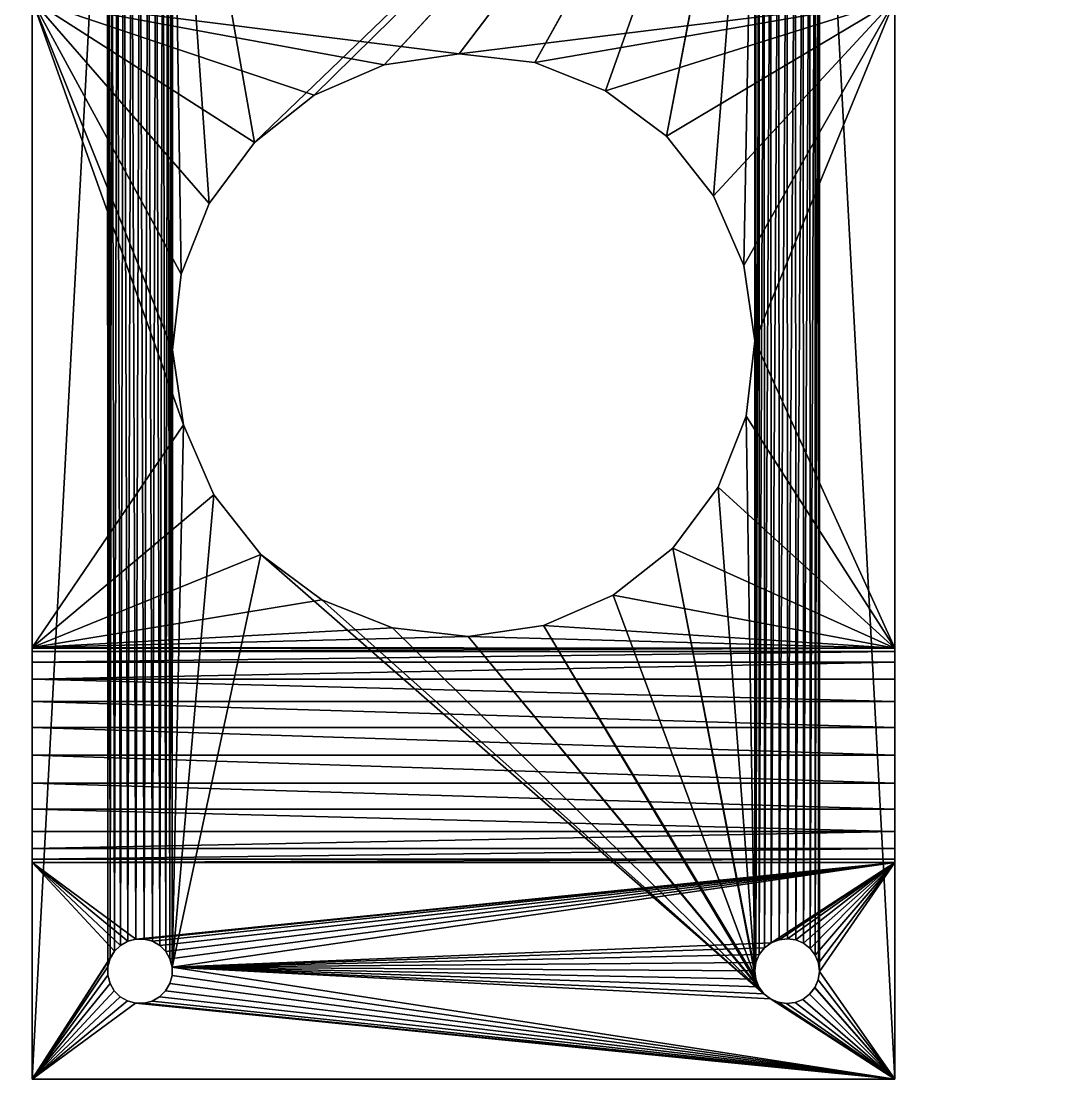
# Model space of a CAD drawing. Header units: metres. Extents: x 0 to 683, y 0 to 667.
# Drawn here: x 284.5 to 332.5, y 284.4 to 333.81 of the extents above; entities that cross this region are included whole.
import ezdxf

# ---------------------------------------------------------------- set-up
doc = ezdxf.new("R2010")
doc.units = ezdxf.units.M

msp = doc.modelspace()

# ---------------------------------------------------------------- meshes
at = {"layer": 'Dremel Support'}
mesh = msp.add_polyface(dxfattribs=at)
corners = [(288.551, 349.443, -10), (288.512, 289.61, -10), (288.5, 349.831, -10), (288.514, 290.002, -10), (288.616, 290.38, -10), (288.701, 349.081, -10), (288.814, 290.718, -10), (288.939, 348.771, -10), (289.092, 290.994, -10), (289.25, 348.532, -10), (289.432, 291.188, -10), (289.612, 348.383, -10), (289.81, 291.288, -10), (290, 348.331, -10), (290.202, 291.286, -10), (290.388, 348.383, -10), (290.58, 291.183, -10), (290.75, 348.532, -10), (290.918, 290.986, -10), (291.061, 348.771, -10), (291.194, 290.708, -10), (291.299, 349.081, -10), (291.388, 290.368, -10), (291.449, 349.443, -10), (291.488, 289.99, -10), (291.5, 349.831, -10), (318.5, 349.831, -10), (318.507, 319.006, -10), (317.994, 322.493, -10), (318.551, 349.443, -10), (318.5, 289.819, -10), (318.101, 315.506, -10), (318.556, 290.207, -10), (318.701, 349.081, -10), (318.711, 290.566, -10), (318.939, 348.771, -10), (318.953, 290.874, -10), (319.25, 348.532, -10), (319.267, 291.108, -10), (319.612, 348.383, -10), (319.63, 291.254, -10), (320, 348.331, -10), (320.019, 291.3, -10), (320.388, 348.383, -10), (320.407, 291.244, -10), (320.75, 348.532, -10), (320.766, 291.089, -10), (321.061, 348.771, -10), (321.074, 290.847, -10), (321.299, 349.081, -10), (321.308, 290.533, -10), (321.449, 349.443, -10), (321.454, 290.17, -10), (321.5, 349.831, -10), (321.5, 289.781, -10), (285, 354.831, -10), (285, 284.8, -10), (288.551, 350.22, -10), (288.701, 350.581, -10), (288.939, 350.892, -10), (289.25, 351.131, -10), (289.612, 351.28, -10), (290, 351.331, -10), (325, 354.831, -10), (290.388, 351.28, -10), (290.75, 351.131, -10), (291.061, 350.892, -10), (291.299, 350.581, -10), (291.449, 350.22, -10), (319.25, 351.131, -10), (318.939, 350.892, -10), (295.318, 328.199, -10), (293.216, 325.37, -10), (291.917, 322.094, -10), (291.51, 318.594, -10), (298.081, 330.387, -10), (301.316, 331.785, -10), (318.701, 350.581, -10), (304.802, 332.298, -10), (308.303, 331.892, -10), (318.551, 350.22, -10), (311.579, 330.593, -10), (314.408, 328.491, -10), (316.596, 325.728, -10), (319.612, 351.28, -10), (320, 351.331, -10), (320.388, 351.28, -10), (320.75, 351.131, -10), (321.061, 350.892, -10), (321.299, 350.581, -10), (321.449, 350.22, -10), (289.798, 288.314, -10), (325, 284.8, -10), (289.42, 288.416, -10), (289.082, 288.614, -10), (288.806, 288.892, -10), (288.612, 289.232, -10), (290.19, 288.312, -10), (290.568, 288.412, -10), (290.908, 288.606, -10), (291.186, 288.882, -10), (291.383, 289.22, -10), (291.486, 289.598, -10), (319.234, 288.511, -10), (318.926, 288.753, -10), (295.61, 309.109, -10), (293.422, 311.872, -10), (292.024, 315.107, -10), (298.438, 307.007, -10), (301.714, 305.708, -10), (305.215, 305.302, -10), (318.692, 289.067, -10), (308.702, 305.815, -10), (318.546, 289.43, -10), (311.937, 307.213, -10), (314.7, 309.401, -10), (316.802, 312.23, -10), (319.593, 288.356, -10), (319.981, 288.3, -10), (320.37, 288.346, -10), (320.733, 288.491, -10), (321.047, 288.726, -10), (321.289, 289.033, -10), (321.444, 289.393, -10)]
mesh.append_faces([[corners[k] for k in face] for face in [(0, 1, 2), (1, 0, 3), (3, 0, 4), (4, 5, 6), (6, 7, 8), (8, 9, 10), (10, 11, 12), (12, 13, 14), (14, 15, 16), (16, 17, 18), (18, 19, 20), (20, 21, 22), (22, 23, 24), (27, 30, 31), (30, 27, 32), (32, 33, 34), (34, 35, 36), (36, 37, 38), (38, 39, 40), (40, 41, 42), (42, 43, 44), (44, 45, 46), (46, 47, 48), (48, 49, 50), (50, 51, 52), (52, 53, 54), (55, 2, 56), (2, 55, 57), (57, 55, 58), (58, 55, 59), (59, 55, 60), (60, 55, 61), (61, 55, 62), (62, 63, 64), (64, 63, 65), (65, 63, 66), (66, 63, 67), (67, 63, 68), (68, 63, 25), (71, 70, 75), (75, 70, 76), (76, 77, 78), (78, 77, 79), (79, 80, 81), (81, 80, 82), (82, 26, 83), (83, 26, 28), (69, 63, 84), (84, 63, 85), (85, 63, 86), (86, 63, 87), (87, 63, 88), (88, 63, 89), (89, 63, 90), (90, 63, 53), (56, 91, 92), (91, 56, 93), (93, 56, 94), (94, 56, 95), (95, 56, 96), (96, 56, 1), (103, 24, 104), (105, 24, 106), (106, 24, 107), (107, 24, 74), (104, 110, 111), (111, 112, 113), (113, 115, 30), (92, 53, 63)]], dxfattribs={"vtx0": -1, "vtx1": -1})
mesh.append_faces([[corners[k] for k in face] for face in [(32, 27, 29), (25, 63, 69), (25, 70, 71), (1, 56, 2), (92, 24, 103), (104, 24, 105), (74, 24, 25), (92, 54, 53)]], dxfattribs={"vtx0": -1, "vtx1": -1, "vtx2": -1})
mesh.append_faces([[corners[k] for k in face] for face in [(4, 0, 5), (6, 5, 7), (8, 7, 9), (10, 9, 11), (12, 11, 13), (14, 13, 15), (16, 15, 17), (18, 17, 19), (20, 19, 21), (22, 21, 23), (24, 23, 25), (26, 27, 28), (27, 26, 29), (32, 29, 33), (34, 33, 35), (36, 35, 37), (38, 37, 39), (40, 39, 41), (42, 41, 43), (44, 43, 45), (46, 45, 47), (48, 47, 49), (50, 49, 51), (52, 51, 53), (62, 55, 63), (25, 69, 70), (25, 71, 72), (25, 72, 73), (25, 73, 74), (76, 70, 77), (79, 77, 80), (82, 80, 26), (92, 91, 97), (92, 97, 98), (92, 98, 99), (92, 99, 100), (92, 100, 101), (92, 101, 102), (92, 102, 24), (104, 105, 108), (104, 108, 109), (104, 109, 110), (111, 110, 112), (113, 112, 114), (113, 114, 115), (30, 115, 116), (30, 116, 31), (92, 103, 117), (92, 117, 118), (92, 118, 119), (92, 119, 120), (92, 120, 121), (92, 121, 122), (92, 122, 123), (92, 123, 54)]], dxfattribs={"vtx0": -1, "vtx2": -1})
mesh = msp.add_polyface(dxfattribs=at)
corners = [(285, 354.831, -10), (285, 341.094, -4.83), (285, 354.831, 0), (285, 339.8, -5), (285, 284.8, -10), (285, 342.3, -4.33), (285, 343.336, -3.536), (285, 344.13, -2.5), (285, 344.63, -1.294), (285, 344.8, 0), (285, 338.506, -4.83), (285, 337.3, -4.33), (285, 336.264, -3.536), (285, 335.47, -2.5), (285, 334.97, -1.294), (285, 334.8, 0), (285, 301.091, -4.829), (285, 302.293, -4.329), (285, 303.324, -3.534), (285, 304.113, -2.498), (285, 304.605, -1.292), (285, 304.8, 0), (285, 304.768, 0), (285, 299.8, -5), (285, 298.509, -4.829), (285, 297.307, -4.329), (285, 296.276, -3.534), (285, 295.487, -2.498), (285, 294.995, -1.292), (285, 294.832, 0), (285, 284.8, 0)]
mesh.append_faces([[corners[k] for k in face] for face in [(2, 8, 9), (21, 20, 22), (29, 4, 30)]], dxfattribs={"vtx0": -1})
mesh.append_faces([[corners[k] for k in face] for face in [(0, 1, 2), (1, 0, 3), (3, 4, 10), (10, 4, 11), (11, 4, 12), (12, 4, 13), (13, 4, 14), (14, 4, 15), (15, 20, 21), (16, 4, 23), (23, 4, 24), (24, 4, 25), (25, 4, 26), (26, 4, 27), (27, 4, 28), (28, 4, 29)]], dxfattribs={"vtx0": -1, "vtx1": -1})
mesh.append_faces([[corners[k] for k in face] for face in [(15, 4, 16)]], dxfattribs={"vtx0": -1, "vtx1": -1, "vtx2": -1})
mesh.append_faces([[corners[k] for k in face] for face in [(3, 0, 4), (2, 1, 5), (2, 5, 6), (2, 6, 7), (2, 7, 8), (15, 16, 17), (15, 17, 18), (15, 18, 19), (15, 19, 20)]], dxfattribs={"vtx0": -1, "vtx2": -1})
mesh = msp.add_polyface(dxfattribs=at)
corners = [(325, 354.831, -10), (325, 339.8, -5), (325, 284.8, -10), (325, 341.094, -4.83), (325, 354.831, 0), (325, 342.3, -4.33), (325, 343.336, -3.536), (325, 344.13, -2.5), (325, 344.63, -1.294), (325, 344.8, 0), (325, 338.506, -4.83), (325, 337.3, -4.33), (325, 336.264, -3.536), (325, 335.47, -2.5), (325, 334.97, -1.294), (325, 334.8, 0), (325, 301.091, -4.829), (325, 302.293, -4.329), (325, 303.324, -3.534), (325, 304.113, -2.498), (325, 304.605, -1.292), (325, 304.768, 0), (325, 299.8, -5), (325, 298.509, -4.829), (325, 297.307, -4.329), (325, 296.276, -3.534), (325, 295.487, -2.498), (325, 294.995, -1.292), (325, 294.832, 0), (325, 284.8, 0)]
mesh.append_faces([[corners[k] for k in face] for face in [(8, 4, 9), (20, 15, 21), (2, 28, 29)]], dxfattribs={"vtx0": -1})
mesh.append_faces([[corners[k] for k in face] for face in [(0, 1, 2), (1, 0, 3), (3, 4, 5), (5, 4, 6), (6, 4, 7), (7, 4, 8), (16, 15, 17), (17, 15, 18), (18, 15, 19), (19, 15, 20)]], dxfattribs={"vtx0": -1, "vtx1": -1})
mesh.append_faces([[corners[k] for k in face] for face in [(2, 15, 16)]], dxfattribs={"vtx0": -1, "vtx1": -1, "vtx2": -1})
mesh.append_faces([[corners[k] for k in face] for face in [(3, 0, 4), (2, 1, 10), (2, 10, 11), (2, 11, 12), (2, 12, 13), (2, 13, 14), (2, 14, 15), (2, 16, 22), (2, 22, 23), (2, 23, 24), (2, 24, 25), (2, 25, 26), (2, 26, 27), (2, 27, 28)]], dxfattribs={"vtx0": -1, "vtx2": -1})
mesh = msp.add_polyface(dxfattribs=at)
corners = [(325, 304.768, 0), (285, 304.8, 0), (285, 304.768, 0), (305.215, 305.302, 0), (301.714, 305.708, 0), (298.438, 307.007, 0), (295.61, 309.109, 0), (293.422, 311.872, 0), (292.024, 315.107, 0), (285, 334.8, 0), (291.51, 318.594, 0), (308.702, 305.815, 0), (311.937, 307.213, 0), (314.7, 309.401, 0), (316.802, 312.23, 0), (318.101, 315.506, 0), (318.507, 319.006, 0), (325, 334.8, 0), (304.802, 332.298, 0), (301.316, 331.785, 0), (298.081, 330.387, 0), (295.318, 328.199, 0), (293.216, 325.37, 0), (291.917, 322.094, 0), (308.303, 331.892, 0), (311.579, 330.593, 0), (314.408, 328.491, 0), (316.596, 325.728, 0), (317.994, 322.493, 0)]
mesh.append_faces([[corners[k] for k in face] for face in [(0, 1, 2)]], dxfattribs={"vtx0": -1})
mesh.append_faces([[corners[k] for k in face] for face in [(1, 8, 9), (3, 0, 11), (11, 0, 12), (12, 0, 13), (13, 0, 14), (14, 0, 15), (15, 0, 16), (9, 18, 17), (18, 9, 19), (19, 9, 20), (20, 9, 21), (21, 9, 22), (22, 9, 23), (23, 9, 10)]], dxfattribs={"vtx0": -1, "vtx1": -1})
mesh.append_faces([[corners[k] for k in face] for face in [(1, 0, 3)]], dxfattribs={"vtx0": -1, "vtx1": -1, "vtx2": -1})
mesh.append_faces([[corners[k] for k in face] for face in [(1, 3, 4), (1, 4, 5), (1, 5, 6), (1, 6, 7), (1, 7, 8), (9, 8, 10), (16, 0, 17), (17, 18, 24), (17, 24, 25), (17, 25, 26), (17, 26, 27), (17, 27, 28), (17, 28, 16)]], dxfattribs={"vtx0": -1, "vtx2": -1})
mesh = msp.add_polyface(dxfattribs=at)
corners = [(301.316, 331.785, 0), (304.802, 332.298, -10), (304.802, 332.298, 0), (301.316, 331.785, -10)]
mesh.append_faces([[corners[k] for k in face] for face in [(0, 1, 2), (1, 0, 3)]], dxfattribs={"vtx0": -1})
mesh = msp.add_polyface(dxfattribs=at)
corners = [(304.802, 332.298, -10), (308.303, 331.892, 0), (304.802, 332.298, 0), (308.303, 331.892, -10)]
mesh.append_faces([[corners[k] for k in face] for face in [(0, 1, 2), (1, 0, 3)]], dxfattribs={"vtx0": -1})
mesh = msp.add_polyface(dxfattribs=at)
corners = [(298.081, 330.387, 0), (301.316, 331.785, -10), (301.316, 331.785, 0), (298.081, 330.387, -10)]
mesh.append_faces([[corners[k] for k in face] for face in [(0, 1, 2), (1, 0, 3)]], dxfattribs={"vtx0": -1})
mesh = msp.add_polyface(dxfattribs=at)
corners = [(308.303, 331.892, -10), (311.579, 330.593, 0), (308.303, 331.892, 0), (311.579, 330.593, -10)]
mesh.append_faces([[corners[k] for k in face] for face in [(0, 1, 2), (1, 0, 3)]], dxfattribs={"vtx0": -1})
mesh = msp.add_polyface(dxfattribs=at)
corners = [(311.579, 330.593, -10), (314.408, 328.491, 0), (311.579, 330.593, 0), (314.408, 328.491, -10)]
mesh.append_faces([[corners[k] for k in face] for face in [(0, 1, 2), (1, 0, 3)]], dxfattribs={"vtx0": -1})
mesh = msp.add_polyface(dxfattribs=at)
corners = [(295.318, 328.199, 0), (298.081, 330.387, -10), (298.081, 330.387, 0), (295.318, 328.199, -10)]
mesh.append_faces([[corners[k] for k in face] for face in [(0, 1, 2), (1, 0, 3)]], dxfattribs={"vtx0": -1})
mesh = msp.add_polyface(dxfattribs=at)
corners = [(295.318, 328.199, 0), (293.216, 325.37, -10), (295.318, 328.199, -10), (293.216, 325.37, 0)]
mesh.append_faces([[corners[k] for k in face] for face in [(0, 1, 2), (1, 0, 3)]], dxfattribs={"vtx0": -1})
mesh = msp.add_polyface(dxfattribs=at)
corners = [(316.596, 325.728, -10), (314.408, 328.491, 0), (314.408, 328.491, -10), (316.596, 325.728, 0)]
mesh.append_faces([[corners[k] for k in face] for face in [(0, 1, 2), (1, 0, 3)]], dxfattribs={"vtx0": -1})
mesh = msp.add_polyface(dxfattribs=at)
corners = [(317.994, 322.493, -10), (316.596, 325.728, 0), (316.596, 325.728, -10), (317.994, 322.493, 0)]
mesh.append_faces([[corners[k] for k in face] for face in [(0, 1, 2), (1, 0, 3)]], dxfattribs={"vtx0": -1})
mesh = msp.add_polyface(dxfattribs=at)
corners = [(293.216, 325.37, 0), (291.917, 322.094, -10), (293.216, 325.37, -10), (291.917, 322.094, 0)]
mesh.append_faces([[corners[k] for k in face] for face in [(0, 1, 2), (1, 0, 3)]], dxfattribs={"vtx0": -1})
mesh = msp.add_polyface(dxfattribs=at)
corners = [(318.507, 319.006, -10), (317.994, 322.493, 0), (317.994, 322.493, -10), (318.507, 319.006, 0)]
mesh.append_faces([[corners[k] for k in face] for face in [(0, 1, 2), (1, 0, 3)]], dxfattribs={"vtx0": -1})
mesh = msp.add_polyface(dxfattribs=at)
corners = [(291.917, 322.094, 0), (291.51, 318.594, -10), (291.917, 322.094, -10), (291.51, 318.594, 0)]
mesh.append_faces([[corners[k] for k in face] for face in [(0, 1, 2), (1, 0, 3)]], dxfattribs={"vtx0": -1})
mesh = msp.add_polyface(dxfattribs=at)
corners = [(318.101, 315.506, -10), (318.507, 319.006, 0), (318.507, 319.006, -10), (318.101, 315.506, 0)]
mesh.append_faces([[corners[k] for k in face] for face in [(0, 1, 2), (1, 0, 3)]], dxfattribs={"vtx0": -1})
mesh = msp.add_polyface(dxfattribs=at)
corners = [(291.51, 318.594, 0), (292.024, 315.107, -10), (291.51, 318.594, -10), (292.024, 315.107, 0)]
mesh.append_faces([[corners[k] for k in face] for face in [(0, 1, 2), (1, 0, 3)]], dxfattribs={"vtx0": -1})
mesh = msp.add_polyface(dxfattribs=at)
corners = [(316.802, 312.23, -10), (318.101, 315.506, 0), (318.101, 315.506, -10), (316.802, 312.23, 0)]
mesh.append_faces([[corners[k] for k in face] for face in [(0, 1, 2), (1, 0, 3)]], dxfattribs={"vtx0": -1})
mesh = msp.add_polyface(dxfattribs=at)
corners = [(292.024, 315.107, 0), (293.422, 311.872, -10), (292.024, 315.107, -10), (293.422, 311.872, 0)]
mesh.append_faces([[corners[k] for k in face] for face in [(0, 1, 2), (1, 0, 3)]], dxfattribs={"vtx0": -1})
mesh = msp.add_polyface(dxfattribs=at)
corners = [(293.422, 311.872, 0), (295.61, 309.109, -10), (293.422, 311.872, -10), (295.61, 309.109, 0)]
mesh.append_faces([[corners[k] for k in face] for face in [(0, 1, 2), (1, 0, 3)]], dxfattribs={"vtx0": -1})
mesh = msp.add_polyface(dxfattribs=at)
corners = [(314.7, 309.401, -10), (316.802, 312.23, 0), (316.802, 312.23, -10), (314.7, 309.401, 0)]
mesh.append_faces([[corners[k] for k in face] for face in [(0, 1, 2), (1, 0, 3)]], dxfattribs={"vtx0": -1})
mesh = msp.add_polyface(dxfattribs=at)
corners = [(314.7, 309.401, -10), (311.937, 307.213, 0), (314.7, 309.401, 0), (311.937, 307.213, -10)]
mesh.append_faces([[corners[k] for k in face] for face in [(0, 1, 2), (1, 0, 3)]], dxfattribs={"vtx0": -1})
mesh = msp.add_polyface(dxfattribs=at)
corners = [(298.438, 307.007, 0), (295.61, 309.109, -10), (295.61, 309.109, 0), (298.438, 307.007, -10)]
mesh.append_faces([[corners[k] for k in face] for face in [(0, 1, 2), (1, 0, 3)]], dxfattribs={"vtx0": -1})
mesh = msp.add_polyface(dxfattribs=at)
corners = [(301.714, 305.708, 0), (298.438, 307.007, -10), (298.438, 307.007, 0), (301.714, 305.708, -10)]
mesh.append_faces([[corners[k] for k in face] for face in [(0, 1, 2), (1, 0, 3)]], dxfattribs={"vtx0": -1})
mesh = msp.add_polyface(dxfattribs=at)
corners = [(311.937, 307.213, -10), (308.702, 305.815, 0), (311.937, 307.213, 0), (308.702, 305.815, -10)]
mesh.append_faces([[corners[k] for k in face] for face in [(0, 1, 2), (1, 0, 3)]], dxfattribs={"vtx0": -1})
mesh = msp.add_polyface(dxfattribs=at)
corners = [(305.215, 305.302, 0), (301.714, 305.708, -10), (301.714, 305.708, 0), (305.215, 305.302, -10)]
mesh.append_faces([[corners[k] for k in face] for face in [(0, 1, 2), (1, 0, 3)]], dxfattribs={"vtx0": -1})
mesh = msp.add_polyface(dxfattribs=at)
corners = [(308.702, 305.815, -10), (305.215, 305.302, 0), (308.702, 305.815, 0), (305.215, 305.302, -10)]
mesh.append_faces([[corners[k] for k in face] for face in [(0, 1, 2), (1, 0, 3)]], dxfattribs={"vtx0": -1})
mesh = msp.add_polyface(dxfattribs=at)
corners = [(285, 304.605, -1.292), (325, 304.768, 0), (285, 304.768, 0), (325, 304.605, -1.292)]
mesh.append_faces([[corners[k] for k in face] for face in [(0, 1, 2), (1, 0, 3)]], dxfattribs={"vtx0": -1})
mesh = msp.add_polyface(dxfattribs=at)
corners = [(285, 304.113, -2.498), (325, 304.605, -1.292), (285, 304.605, -1.292), (325, 304.113, -2.498)]
mesh.append_faces([[corners[k] for k in face] for face in [(0, 1, 2), (1, 0, 3)]], dxfattribs={"vtx0": -1})
mesh = msp.add_polyface(dxfattribs=at)
corners = [(285, 303.324, -3.534), (325, 304.113, -2.498), (285, 304.113, -2.498), (325, 303.324, -3.534)]
mesh.append_faces([[corners[k] for k in face] for face in [(0, 1, 2), (1, 0, 3)]], dxfattribs={"vtx0": -1})
mesh = msp.add_polyface(dxfattribs=at)
corners = [(325, 302.293, -4.329), (285, 303.324, -3.534), (285, 302.293, -4.329), (325, 303.324, -3.534)]
mesh.append_faces([[corners[k] for k in face] for face in [(0, 1, 2), (1, 0, 3)]], dxfattribs={"vtx0": -1})
mesh = msp.add_polyface(dxfattribs=at)
corners = [(325, 301.091, -4.829), (285, 302.293, -4.329), (285, 301.091, -4.829), (325, 302.293, -4.329)]
mesh.append_faces([[corners[k] for k in face] for face in [(0, 1, 2), (1, 0, 3)]], dxfattribs={"vtx0": -1})
mesh = msp.add_polyface(dxfattribs=at)
corners = [(325, 299.8, -5), (285, 301.091, -4.829), (285, 299.8, -5), (325, 301.091, -4.829)]
mesh.append_faces([[corners[k] for k in face] for face in [(0, 1, 2), (1, 0, 3)]], dxfattribs={"vtx0": -1})
mesh = msp.add_polyface(dxfattribs=at)
corners = [(325, 298.509, -4.829), (285, 299.8, -5), (285, 298.509, -4.829), (325, 299.8, -5)]
mesh.append_faces([[corners[k] for k in face] for face in [(0, 1, 2), (1, 0, 3)]], dxfattribs={"vtx0": -1})
mesh = msp.add_polyface(dxfattribs=at)
corners = [(325, 297.307, -4.329), (285, 298.509, -4.829), (285, 297.307, -4.329), (325, 298.509, -4.829)]
mesh.append_faces([[corners[k] for k in face] for face in [(0, 1, 2), (1, 0, 3)]], dxfattribs={"vtx0": -1})
mesh = msp.add_polyface(dxfattribs=at)
corners = [(325, 296.276, -3.534), (285, 297.307, -4.329), (285, 296.276, -3.534), (325, 297.307, -4.329)]
mesh.append_faces([[corners[k] for k in face] for face in [(0, 1, 2), (1, 0, 3)]], dxfattribs={"vtx0": -1})
mesh = msp.add_polyface(dxfattribs=at)
corners = [(325, 296.276, -3.534), (285, 295.487, -2.498), (325, 295.487, -2.498), (285, 296.276, -3.534)]
mesh.append_faces([[corners[k] for k in face] for face in [(0, 1, 2), (1, 0, 3)]], dxfattribs={"vtx0": -1})
mesh = msp.add_polyface(dxfattribs=at)
corners = [(325, 295.487, -2.498), (285, 294.995, -1.292), (325, 294.995, -1.292), (285, 295.487, -2.498)]
mesh.append_faces([[corners[k] for k in face] for face in [(0, 1, 2), (1, 0, 3)]], dxfattribs={"vtx0": -1})
mesh = msp.add_polyface(dxfattribs=at)
corners = [(325, 294.995, -1.292), (285, 294.832, 0), (325, 294.832, 0), (285, 294.995, -1.292)]
mesh.append_faces([[corners[k] for k in face] for face in [(0, 1, 2), (1, 0, 3)]], dxfattribs={"vtx0": -1})
mesh = msp.add_polyface(dxfattribs=at)
corners = [(285, 284.8, 0), (288.612, 289.232, 0), (288.512, 289.61, 0), (288.806, 288.892, 0), (289.082, 288.614, 0), (289.42, 288.417, 0), (289.798, 288.314, 0), (325, 284.8, 0), (290.19, 288.312, 0), (290.568, 288.412, 0), (290.908, 288.606, 0), (291.186, 288.882, 0), (291.383, 289.22, 0), (291.486, 289.598, 0), (291.488, 289.99, 0), (319.234, 288.511, 0), (318.926, 288.753, 0), (318.692, 289.067, 0), (318.546, 289.43, 0), (318.5, 289.819, 0), (319.593, 288.356, 0), (319.981, 288.3, 0), (320.37, 288.346, 0), (320.733, 288.492, 0), (321.047, 288.726, 0), (321.289, 289.034, 0), (321.444, 289.393, 0), (321.5, 289.781, 0), (325, 294.832, 0), (285, 294.832, 0), (289.81, 291.288, 0), (289.432, 291.188, 0), (289.092, 290.994, 0), (288.814, 290.718, 0), (288.616, 290.38, 0), (288.514, 290.002, 0), (290.202, 291.286, 0), (290.58, 291.183, 0), (290.918, 290.986, 0), (291.194, 290.708, 0), (291.388, 290.368, 0), (319.267, 291.108, 0), (318.953, 290.874, 0), (318.711, 290.566, 0), (318.556, 290.207, 0), (319.63, 291.254, 0), (320.019, 291.3, 0), (320.407, 291.244, 0), (320.766, 291.089, 0), (321.074, 290.847, 0), (321.308, 290.533, 0), (321.454, 290.17, 0)]
mesh.append_faces([[corners[k] for k in face] for face in [(1, 0, 3), (3, 0, 4), (4, 0, 5), (5, 0, 6), (6, 7, 8), (8, 7, 9), (9, 7, 10), (10, 7, 11), (11, 7, 12), (12, 7, 13), (13, 7, 14), (15, 7, 20), (20, 7, 21), (21, 7, 22), (22, 7, 23), (23, 7, 24), (24, 7, 25), (25, 7, 26), (26, 7, 27), (29, 30, 28), (30, 29, 31), (31, 29, 32), (32, 29, 33), (33, 0, 34), (34, 0, 35), (35, 0, 2), (41, 14, 42), (42, 14, 43), (43, 14, 44), (44, 14, 19)]], dxfattribs={"vtx0": -1, "vtx1": -1})
mesh.append_faces([[corners[k] for k in face] for face in [(14, 7, 15), (28, 14, 41)]], dxfattribs={"vtx0": -1, "vtx1": -1, "vtx2": -1})
mesh.append_faces([[corners[k] for k in face] for face in [(0, 1, 2), (6, 0, 7), (14, 15, 16), (14, 16, 17), (14, 17, 18), (14, 18, 19), (27, 7, 28), (33, 29, 0), (28, 30, 36), (28, 36, 37), (28, 37, 38), (28, 38, 39), (28, 39, 40), (28, 40, 14), (28, 41, 45), (28, 45, 46), (28, 46, 47), (28, 47, 48), (28, 48, 49), (28, 49, 50), (28, 50, 51), (28, 51, 27)]], dxfattribs={"vtx0": -1, "vtx2": -1})
mesh = msp.add_polyface(dxfattribs=at)
corners = [(289.092, 290.994, -10), (289.432, 291.188, 0), (289.092, 290.994, 0), (289.432, 291.188, -10)]
mesh.append_faces([[corners[k] for k in face] for face in [(0, 1, 2), (1, 0, 3)]], dxfattribs={"vtx0": -1})
mesh = msp.add_polyface(dxfattribs=at)
corners = [(289.432, 291.188, -10), (289.81, 291.288, 0), (289.432, 291.188, 0), (289.81, 291.288, -10)]
mesh.append_faces([[corners[k] for k in face] for face in [(0, 1, 2), (1, 0, 3)]], dxfattribs={"vtx0": -1})
mesh = msp.add_polyface(dxfattribs=at)
corners = [(289.81, 291.288, -10), (290.202, 291.286, 0), (289.81, 291.288, 0), (290.202, 291.286, -10)]
mesh.append_faces([[corners[k] for k in face] for face in [(0, 1, 2), (1, 0, 3)]], dxfattribs={"vtx0": -1})
mesh = msp.add_polyface(dxfattribs=at)
corners = [(290.202, 291.286, 0), (290.58, 291.183, -10), (290.58, 291.183, 0), (290.202, 291.286, -10)]
mesh.append_faces([[corners[k] for k in face] for face in [(0, 1, 2), (1, 0, 3)]], dxfattribs={"vtx0": -1})
mesh = msp.add_polyface(dxfattribs=at)
corners = [(290.58, 291.183, 0), (290.918, 290.986, -10), (290.918, 290.986, 0), (290.58, 291.183, -10)]
mesh.append_faces([[corners[k] for k in face] for face in [(0, 1, 2), (1, 0, 3)]], dxfattribs={"vtx0": -1})
mesh = msp.add_polyface(dxfattribs=at)
corners = [(318.953, 290.874, -10), (319.267, 291.108, 0), (318.953, 290.874, 0), (319.267, 291.108, -10)]
mesh.append_faces([[corners[k] for k in face] for face in [(0, 1, 2), (1, 0, 3)]], dxfattribs={"vtx0": -1})
mesh = msp.add_polyface(dxfattribs=at)
corners = [(319.267, 291.108, -10), (319.63, 291.254, 0), (319.267, 291.108, 0), (319.63, 291.254, -10)]
mesh.append_faces([[corners[k] for k in face] for face in [(0, 1, 2), (1, 0, 3)]], dxfattribs={"vtx0": -1})
mesh = msp.add_polyface(dxfattribs=at)
corners = [(319.63, 291.254, -10), (320.019, 291.3, 0), (319.63, 291.254, 0), (320.019, 291.3, -10)]
mesh.append_faces([[corners[k] for k in face] for face in [(0, 1, 2), (1, 0, 3)]], dxfattribs={"vtx0": -1})
mesh = msp.add_polyface(dxfattribs=at)
corners = [(320.019, 291.3, -10), (320.407, 291.244, 0), (320.019, 291.3, 0), (320.407, 291.244, -10)]
mesh.append_faces([[corners[k] for k in face] for face in [(0, 1, 2), (1, 0, 3)]], dxfattribs={"vtx0": -1})
mesh = msp.add_polyface(dxfattribs=at)
corners = [(320.407, 291.244, 0), (320.766, 291.089, -10), (320.766, 291.089, 0), (320.407, 291.244, -10)]
mesh.append_faces([[corners[k] for k in face] for face in [(0, 1, 2), (1, 0, 3)]], dxfattribs={"vtx0": -1})
mesh = msp.add_polyface(dxfattribs=at)
corners = [(320.766, 291.089, 0), (321.074, 290.847, -10), (321.074, 290.847, 0), (320.766, 291.089, -10)]
mesh.append_faces([[corners[k] for k in face] for face in [(0, 1, 2), (1, 0, 3)]], dxfattribs={"vtx0": -1})
mesh = msp.add_polyface(dxfattribs=at)
corners = [(288.616, 290.38, 0), (288.814, 290.718, -10), (288.814, 290.718, 0), (288.616, 290.38, -10)]
mesh.append_faces([[corners[k] for k in face] for face in [(0, 1, 2), (1, 0, 3)]], dxfattribs={"vtx0": -1})
mesh = msp.add_polyface(dxfattribs=at)
corners = [(288.814, 290.718, -10), (289.092, 290.994, 0), (288.814, 290.718, 0), (289.092, 290.994, -10)]
mesh.append_faces([[corners[k] for k in face] for face in [(0, 1, 2), (1, 0, 3)]], dxfattribs={"vtx0": -1})
mesh = msp.add_polyface(dxfattribs=at)
corners = [(290.918, 290.986, -10), (291.194, 290.708, 0), (290.918, 290.986, 0), (291.194, 290.708, -10)]
mesh.append_faces([[corners[k] for k in face] for face in [(0, 1, 2), (1, 0, 3)]], dxfattribs={"vtx0": -1})
mesh = msp.add_polyface(dxfattribs=at)
corners = [(291.194, 290.708, -10), (291.388, 290.368, 0), (291.194, 290.708, 0), (291.388, 290.368, -10)]
mesh.append_faces([[corners[k] for k in face] for face in [(0, 1, 2), (1, 0, 3)]], dxfattribs={"vtx0": -1})
mesh = msp.add_polyface(dxfattribs=at)
corners = [(318.556, 290.207, 0), (318.711, 290.566, -10), (318.711, 290.566, 0), (318.556, 290.207, -10)]
mesh.append_faces([[corners[k] for k in face] for face in [(0, 1, 2), (1, 0, 3)]], dxfattribs={"vtx0": -1})
mesh = msp.add_polyface(dxfattribs=at)
corners = [(318.711, 290.566, 0), (318.953, 290.874, -10), (318.953, 290.874, 0), (318.711, 290.566, -10)]
mesh.append_faces([[corners[k] for k in face] for face in [(0, 1, 2), (1, 0, 3)]], dxfattribs={"vtx0": -1})
mesh = msp.add_polyface(dxfattribs=at)
corners = [(321.074, 290.847, -10), (321.308, 290.533, 0), (321.074, 290.847, 0), (321.308, 290.533, -10)]
mesh.append_faces([[corners[k] for k in face] for face in [(0, 1, 2), (1, 0, 3)]], dxfattribs={"vtx0": -1})
mesh = msp.add_polyface(dxfattribs=at)
corners = [(321.308, 290.533, -10), (321.454, 290.17, 0), (321.308, 290.533, 0), (321.454, 290.17, -10)]
mesh.append_faces([[corners[k] for k in face] for face in [(0, 1, 2), (1, 0, 3)]], dxfattribs={"vtx0": -1})
mesh = msp.add_polyface(dxfattribs=at)
corners = [(288.514, 290.002, 0), (288.616, 290.38, -10), (288.616, 290.38, 0), (288.514, 290.002, -10)]
mesh.append_faces([[corners[k] for k in face] for face in [(0, 1, 2), (1, 0, 3)]], dxfattribs={"vtx0": -1})
mesh = msp.add_polyface(dxfattribs=at)
corners = [(291.388, 290.368, -10), (291.488, 289.99, 0), (291.388, 290.368, 0), (291.488, 289.99, -10)]
mesh.append_faces([[corners[k] for k in face] for face in [(0, 1, 2), (1, 0, 3)]], dxfattribs={"vtx0": -1})
mesh = msp.add_polyface(dxfattribs=at)
corners = [(318.5, 289.819, 0), (318.556, 290.207, -10), (318.556, 290.207, 0), (318.5, 289.819, -10)]
mesh.append_faces([[corners[k] for k in face] for face in [(0, 1, 2), (1, 0, 3)]], dxfattribs={"vtx0": -1})
mesh = msp.add_polyface(dxfattribs=at)
corners = [(321.454, 290.17, -10), (321.5, 289.781, 0), (321.454, 290.17, 0), (321.5, 289.781, -10)]
mesh.append_faces([[corners[k] for k in face] for face in [(0, 1, 2), (1, 0, 3)]], dxfattribs={"vtx0": -1})
mesh = msp.add_polyface(dxfattribs=at)
corners = [(288.512, 289.61, 0), (288.514, 290.002, -10), (288.514, 290.002, 0), (288.512, 289.61, -10)]
mesh.append_faces([[corners[k] for k in face] for face in [(0, 1, 2), (1, 0, 3)]], dxfattribs={"vtx0": -1})
mesh = msp.add_polyface(dxfattribs=at)
corners = [(288.612, 289.232, 0), (288.512, 289.61, -10), (288.512, 289.61, 0), (288.612, 289.232, -10)]
mesh.append_faces([[corners[k] for k in face] for face in [(0, 1, 2), (1, 0, 3)]], dxfattribs={"vtx0": -1})
mesh = msp.add_polyface(dxfattribs=at)
corners = [(291.486, 289.598, -10), (291.383, 289.22, 0), (291.486, 289.598, 0), (291.383, 289.22, -10)]
mesh.append_faces([[corners[k] for k in face] for face in [(0, 1, 2), (1, 0, 3)]], dxfattribs={"vtx0": -1})
mesh = msp.add_polyface(dxfattribs=at)
corners = [(291.488, 289.99, -10), (291.486, 289.598, 0), (291.488, 289.99, 0), (291.486, 289.598, -10)]
mesh.append_faces([[corners[k] for k in face] for face in [(0, 1, 2), (1, 0, 3)]], dxfattribs={"vtx0": -1})
mesh = msp.add_polyface(dxfattribs=at)
corners = [(318.546, 289.43, 0), (318.5, 289.819, -10), (318.5, 289.819, 0), (318.546, 289.43, -10)]
mesh.append_faces([[corners[k] for k in face] for face in [(0, 1, 2), (1, 0, 3)]], dxfattribs={"vtx0": -1})
mesh = msp.add_polyface(dxfattribs=at)
corners = [(321.5, 289.781, -10), (321.444, 289.393, 0), (321.5, 289.781, 0), (321.444, 289.393, -10)]
mesh.append_faces([[corners[k] for k in face] for face in [(0, 1, 2), (1, 0, 3)]], dxfattribs={"vtx0": -1})
mesh = msp.add_polyface(dxfattribs=at)
corners = [(288.806, 288.892, 0), (288.612, 289.232, -10), (288.612, 289.232, 0), (288.806, 288.892, -10)]
mesh.append_faces([[corners[k] for k in face] for face in [(0, 1, 2), (1, 0, 3)]], dxfattribs={"vtx0": -1})
mesh = msp.add_polyface(dxfattribs=at)
corners = [(291.383, 289.22, -10), (291.186, 288.882, 0), (291.383, 289.22, 0), (291.186, 288.882, -10)]
mesh.append_faces([[corners[k] for k in face] for face in [(0, 1, 2), (1, 0, 3)]], dxfattribs={"vtx0": -1})
mesh = msp.add_polyface(dxfattribs=at)
corners = [(318.692, 289.067, 0), (318.546, 289.43, -10), (318.546, 289.43, 0), (318.692, 289.067, -10)]
mesh.append_faces([[corners[k] for k in face] for face in [(0, 1, 2), (1, 0, 3)]], dxfattribs={"vtx0": -1})
mesh = msp.add_polyface(dxfattribs=at)
corners = [(318.926, 288.753, 0), (318.692, 289.067, -10), (318.692, 289.067, 0), (318.926, 288.753, -10)]
mesh.append_faces([[corners[k] for k in face] for face in [(0, 1, 2), (1, 0, 3)]], dxfattribs={"vtx0": -1})
mesh = msp.add_polyface(dxfattribs=at)
corners = [(321.289, 289.033, -10), (321.047, 288.726, 0), (321.289, 289.034, 0), (321.047, 288.726, -10)]
mesh.append_faces([[corners[k] for k in face] for face in [(0, 1, 2), (1, 0, 3)]], dxfattribs={"vtx0": -1})
mesh = msp.add_polyface(dxfattribs=at)
corners = [(321.444, 289.393, -10), (321.289, 289.034, 0), (321.444, 289.393, 0), (321.289, 289.033, -10)]
mesh.append_faces([[corners[k] for k in face] for face in [(0, 1, 2), (1, 0, 3)]], dxfattribs={"vtx0": -1})
mesh = msp.add_polyface(dxfattribs=at)
corners = [(289.082, 288.614, 0), (288.806, 288.892, -10), (288.806, 288.892, 0), (289.082, 288.614, -10)]
mesh.append_faces([[corners[k] for k in face] for face in [(0, 1, 2), (1, 0, 3)]], dxfattribs={"vtx0": -1})
mesh = msp.add_polyface(dxfattribs=at)
corners = [(289.42, 288.416, -10), (289.082, 288.614, 0), (289.42, 288.417, 0), (289.082, 288.614, -10)]
mesh.append_faces([[corners[k] for k in face] for face in [(0, 1, 2), (1, 0, 3)]], dxfattribs={"vtx0": -1})
mesh = msp.add_polyface(dxfattribs=at)
corners = [(290.908, 288.606, 0), (290.568, 288.412, -10), (290.568, 288.412, 0), (290.908, 288.606, -10)]
mesh.append_faces([[corners[k] for k in face] for face in [(0, 1, 2), (1, 0, 3)]], dxfattribs={"vtx0": -1})
mesh = msp.add_polyface(dxfattribs=at)
corners = [(291.186, 288.882, 0), (290.908, 288.606, -10), (290.908, 288.606, 0), (291.186, 288.882, -10)]
mesh.append_faces([[corners[k] for k in face] for face in [(0, 1, 2), (1, 0, 3)]], dxfattribs={"vtx0": -1})
mesh = msp.add_polyface(dxfattribs=at)
corners = [(319.234, 288.511, -10), (318.926, 288.753, 0), (319.234, 288.511, 0), (318.926, 288.753, -10)]
mesh.append_faces([[corners[k] for k in face] for face in [(0, 1, 2), (1, 0, 3)]], dxfattribs={"vtx0": -1})
mesh = msp.add_polyface(dxfattribs=at)
corners = [(321.047, 288.726, 0), (320.733, 288.491, -10), (320.733, 288.492, 0), (321.047, 288.726, -10)]
mesh.append_faces([[corners[k] for k in face] for face in [(0, 1, 2), (1, 0, 3)]], dxfattribs={"vtx0": -1})
mesh = msp.add_polyface(dxfattribs=at)
corners = [(289.798, 288.314, -10), (289.42, 288.417, 0), (289.798, 288.314, 0), (289.42, 288.416, -10)]
mesh.append_faces([[corners[k] for k in face] for face in [(0, 1, 2), (1, 0, 3)]], dxfattribs={"vtx0": -1})
mesh = msp.add_polyface(dxfattribs=at)
corners = [(290.19, 288.312, 0), (289.798, 288.314, -10), (289.798, 288.314, 0), (290.19, 288.312, -10)]
mesh.append_faces([[corners[k] for k in face] for face in [(0, 1, 2), (1, 0, 3)]], dxfattribs={"vtx0": -1})
mesh = msp.add_polyface(dxfattribs=at)
corners = [(290.568, 288.412, 0), (290.19, 288.312, -10), (290.19, 288.312, 0), (290.568, 288.412, -10)]
mesh.append_faces([[corners[k] for k in face] for face in [(0, 1, 2), (1, 0, 3)]], dxfattribs={"vtx0": -1})
mesh = msp.add_polyface(dxfattribs=at)
corners = [(319.593, 288.356, -10), (319.234, 288.511, 0), (319.593, 288.356, 0), (319.234, 288.511, -10)]
mesh.append_faces([[corners[k] for k in face] for face in [(0, 1, 2), (1, 0, 3)]], dxfattribs={"vtx0": -1})
mesh = msp.add_polyface(dxfattribs=at)
corners = [(319.981, 288.3, 0), (319.593, 288.356, -10), (319.593, 288.356, 0), (319.981, 288.3, -10)]
mesh.append_faces([[corners[k] for k in face] for face in [(0, 1, 2), (1, 0, 3)]], dxfattribs={"vtx0": -1})
mesh = msp.add_polyface(dxfattribs=at)
corners = [(320.37, 288.346, 0), (319.981, 288.3, -10), (319.981, 288.3, 0), (320.37, 288.346, -10)]
mesh.append_faces([[corners[k] for k in face] for face in [(0, 1, 2), (1, 0, 3)]], dxfattribs={"vtx0": -1})
mesh = msp.add_polyface(dxfattribs=at)
corners = [(320.733, 288.492, 0), (320.37, 288.346, -10), (320.37, 288.346, 0), (320.733, 288.491, -10)]
mesh.append_faces([[corners[k] for k in face] for face in [(0, 1, 2), (1, 0, 3)]], dxfattribs={"vtx0": -1})
mesh = msp.add_polyface(dxfattribs=at)
corners = [(285, 284.8, -10), (325, 284.8, 0), (285, 284.8, 0), (325, 284.8, -10)]
mesh.append_faces([[corners[k] for k in face] for face in [(0, 1, 2), (1, 0, 3)]], dxfattribs={"vtx0": -1})
at = {"layer": 'mesa'}
mesh = msp.add_polyface(dxfattribs=at)
corners = [(272.921, 666.5), (615.715, 616.5), (662.961, 666.5), (320.127, 616.5), (682.921, 666.5), (485.846, 236.224), (682.921, 640.228), (672.599, 664.735), (672.897, 666.006), (671.983, 663.584), (671.09, 662.632), (669.981, 661.944), (668.731, 661.566), (667.427, 661.525), (666.156, 661.822), (665.005, 662.438), (664.053, 663.331), (663.365, 664.44), (662.987, 665.69), (467.921, 313.522), (472.893, 257.029), (472.587, 258.298), (471.963, 259.444), (471.063, 260.39), (469.949, 261.07), (468.697, 261.439), (467.392, 261.472), (466.124, 261.166), (464.977, 260.541), (464.032, 259.642), (463.351, 258.528), (462.982, 257.276), (462.949, 255.971), (449.996, 236.224), (252.921, 640.228), (271.457, 662.964), (272.251, 664), (272.751, 665.206), (270.421, 662.17), (269.215, 661.67), (267.921, 661.5), (266.627, 661.67), (265.421, 662.17), (264.386, 662.964), (263.591, 664), (263.091, 665.206), (262.921, 666.5), (252.921, 666.5), (470.865, 252.459), (471.811, 253.358), (472.491, 254.472), (472.861, 255.724), (469.719, 251.834), (468.45, 251.528), (467.145, 251.561), (465.893, 251.93), (464.779, 252.61), (463.88, 253.556), (463.255, 254.702), (672.881, 666.5)]
mesh.append_faces([[corners[k] for k in face] for face in [(4, 5, 6), (34, 46, 47)]], dxfattribs={"vtx0": -1})
mesh.append_faces([[corners[k] for k in face] for face in [(0, 1, 2), (1, 0, 3), (7, 4, 8), (20, 19, 21), (21, 19, 22), (22, 19, 23), (23, 19, 24), (24, 19, 25), (25, 19, 26), (26, 3, 27), (27, 3, 28), (28, 3, 29), (29, 3, 30), (30, 3, 31), (31, 3, 32), (33, 3, 34), (35, 3, 36), (36, 3, 37), (37, 3, 0), (5, 48, 33), (48, 5, 49), (49, 5, 50), (50, 5, 51), (51, 5, 20)]], dxfattribs={"vtx0": -1, "vtx1": -1})
mesh.append_faces([[corners[k] for k in face] for face in [(5, 4, 7), (5, 2, 1), (5, 19, 20), (32, 3, 33), (34, 3, 35)]], dxfattribs={"vtx0": -1, "vtx1": -1, "vtx2": -1})
mesh.append_faces([[corners[k] for k in face] for face in [(5, 7, 9), (5, 9, 10), (5, 10, 11), (5, 11, 12), (5, 12, 13), (5, 13, 14), (5, 14, 15), (5, 15, 16), (5, 16, 17), (5, 17, 18), (5, 18, 2), (5, 1, 19), (26, 19, 3), (34, 35, 38), (34, 38, 39), (34, 39, 40), (34, 40, 41), (34, 41, 42), (34, 42, 43), (34, 43, 44), (34, 44, 45), (34, 45, 46), (33, 48, 52), (33, 52, 53), (33, 53, 54), (33, 54, 55), (33, 55, 56), (33, 56, 57), (33, 57, 58), (33, 58, 32)]], dxfattribs={"vtx0": -1, "vtx2": -1})
mesh.append_faces([[corners[k] for k in face] for face in [(59, 8, 4)]], dxfattribs={"vtx1": -1})
mesh = msp.add_polyface(dxfattribs=at)
corners = [(485.846, 236.224, -10), (472.861, 255.724, -10), (472.893, 257.029, -10), (472.491, 254.472, -10), (471.811, 253.358, -10), (470.865, 252.459, -10), (449.996, 236.224, -10), (469.719, 251.834, -10), (468.45, 251.528, -10), (467.145, 251.561, -10), (465.893, 251.93, -10), (464.779, 252.61, -10), (463.88, 253.556, -10), (463.255, 254.702, -10), (462.949, 255.971, -10), (682.921, 666.5, -10), (682.921, 640.228, -10), (672.599, 664.735, -10), (672.897, 666.006, -10), (671.983, 663.584, -10), (671.09, 662.632, -10), (669.981, 661.944, -10), (668.731, 661.566, -10), (667.427, 661.525, -10), (666.156, 661.822, -10), (665.005, 662.438, -10), (664.053, 663.331, -10), (663.365, 664.44, -10), (662.987, 665.69, -10), (662.961, 666.5, -10), (615.715, 616.5, -10), (467.921, 313.522, -10), (472.587, 258.298, -10), (471.963, 259.444, -10), (471.063, 260.39, -10), (469.949, 261.07, -10), (468.697, 261.439, -10), (467.392, 261.472, -10), (320.127, 616.5, -10), (466.124, 261.166, -10), (464.977, 260.541, -10), (464.032, 259.642, -10), (463.351, 258.528, -10), (462.982, 257.276, -10), (252.921, 640.228, -10), (271.457, 662.964, -10), (272.251, 664, -10), (272.751, 665.206, -10), (272.921, 666.5, -10), (270.421, 662.17, -10), (269.215, 661.67, -10), (267.921, 661.5, -10), (266.627, 661.67, -10), (265.421, 662.17, -10), (264.386, 662.964, -10), (263.591, 664, -10), (263.091, 665.206, -10), (262.921, 666.5, -10), (252.921, 666.5, -10), (672.881, 666.5, -10)]
mesh.append_faces([[corners[k] for k in face] for face in [(0, 15, 16), (57, 44, 58)]], dxfattribs={"vtx0": -1})
mesh.append_faces([[corners[k] for k in face] for face in [(1, 0, 3), (3, 0, 4), (4, 0, 5), (5, 6, 7), (7, 6, 8), (8, 6, 9), (9, 6, 10), (10, 6, 11), (11, 6, 12), (12, 6, 13), (13, 6, 14), (17, 0, 19), (19, 0, 20), (20, 0, 21), (21, 0, 22), (22, 0, 23), (23, 0, 24), (24, 0, 25), (25, 0, 26), (26, 0, 27), (27, 0, 28), (28, 0, 29), (30, 0, 31), (31, 37, 38), (45, 44, 49), (49, 44, 50), (50, 44, 51), (51, 44, 52), (52, 44, 53), (53, 44, 54), (54, 44, 55), (55, 44, 56), (56, 44, 57)]], dxfattribs={"vtx0": -1, "vtx1": -1})
mesh.append_faces([[corners[k] for k in face] for face in [(15, 0, 17), (29, 0, 30), (31, 0, 2), (38, 14, 6), (38, 44, 45)]], dxfattribs={"vtx0": -1, "vtx1": -1, "vtx2": -1})
mesh.append_faces([[corners[k] for k in face] for face in [(0, 1, 2), (5, 0, 6), (15, 17, 18), (31, 2, 32), (31, 32, 33), (31, 33, 34), (31, 34, 35), (31, 35, 36), (31, 36, 37), (38, 37, 39), (38, 39, 40), (38, 40, 41), (38, 41, 42), (38, 42, 43), (38, 43, 14), (38, 6, 44), (38, 45, 46), (38, 46, 47), (38, 47, 48), (30, 48, 29), (48, 30, 38)]], dxfattribs={"vtx0": -1, "vtx2": -1})
mesh.append_faces([[corners[k] for k in face] for face in [(59, 15, 18)]], dxfattribs={"vtx1": -1})
mesh = msp.add_polyface(dxfattribs=at)
corners = [(449.996, 236.224, -10), (252.921, 640.228), (252.921, 640.228, -10), (449.996, 236.224)]
mesh.append_faces([[corners[k] for k in face] for face in [(0, 1, 2), (1, 0, 3)]], dxfattribs={"vtx0": -1})
mesh = msp.add_polyface(dxfattribs=at)
corners = [(467.921, 313.522), (320.127, 616.5, -10), (320.127, 616.5), (467.921, 313.522, -10)]
mesh.append_faces([[corners[k] for k in face] for face in [(0, 1, 2), (1, 0, 3)]], dxfattribs={"vtx0": -1})

doc.saveas('drawing.dxf')
